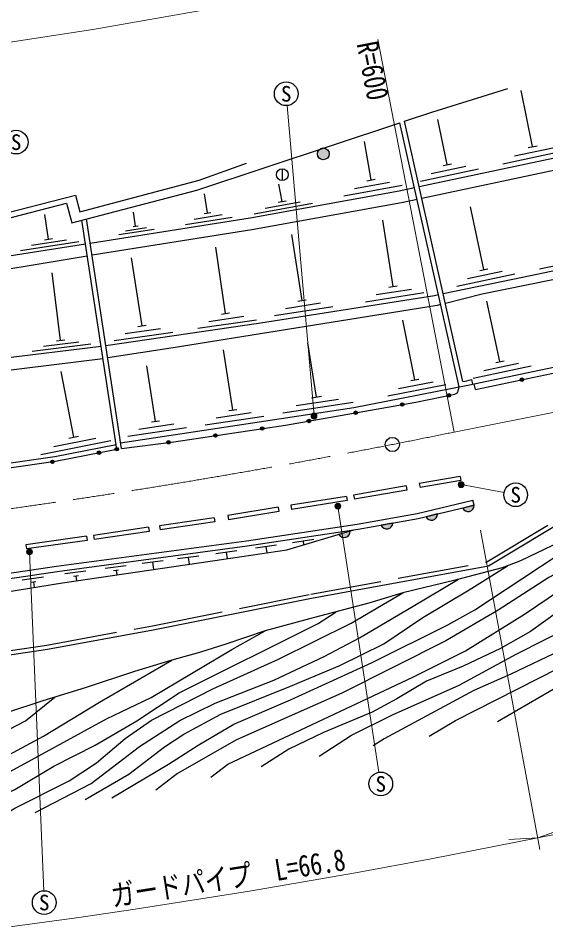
# Model space of a CAD drawing. Units: millimetres, scale not verified. Extents: x 40000 to 680000, y 20000 to 380000.
# Drawn here: x 341356 to 385904, y 238214 to 315070 of the extents above; entities that cross this region are included whole.
import ezdxf
from ezdxf.enums import TextEntityAlignment as Align

# ---------------------------------------------------------------- set-up
doc = ezdxf.new("R2010")
doc.units = ezdxf.units.MM
doc.header["$LTSCALE"] = 1000
doc.linetypes.add('CHAIN', pattern=[18.5, 12, -1.5, 3.5, -1.5])
doc.linetypes.add('DASHED', pattern=[7.5, 6, -1.5])
for name, color, linetype, lineweight in [('M-BGD', 7, 'Continuous', 25), ('M-BMK', 2, 'CHAIN', 13), ('M-BMK-SRVR', 3, 'Continuous', 25), ('M-STR-HTXT', 7, 'Continuous', 13), ('M-STR-STRC', 7, 'Continuous', 25)]:
    doc.layers.add(name, color=color, linetype=linetype, lineweight=lineweight)
doc.styles.add('ＭＳ ゴシック', font='')
doc.styles.get('ＭＳ ゴシック').set_extended_font_data('MS Gothic')

msp = doc.modelspace()

# ---------------------------------------------------------------- hatches: boundary and pattern name
at = {"layer": 'M-BGD'}
for points in [[(366617, 303607, -1), (367617, 303607, -0.41421), (367117, 303107, -0.41421)], [(383735, 284494, -1), (384028, 284556, -0.41421), (383912, 284378, -0.41421)], [(377565, 283166, -1), (377859, 283225, -0.41421), (377742, 283049, -0.41421)], [(373639, 282402, -1), (373934, 282454, -0.41421), (373812, 282280, -0.41421)], [(369699, 281709, -1), (369995, 281761, -0.41421), (369873, 281587, -0.41421)], [(361811, 280378, -1), (362108, 280422, -0.41421), (361982, 280251, -0.41421)], [(365760, 281016, -1), (366055, 281067, -0.41421), (365933, 280894, -0.41421)], [(357855, 279788, -1), (358152, 279833, -0.41421), (358025, 279662, -0.41421)], [(353897, 279211, -1), (354194, 279249, -0.41421), (354065, 279081, -0.41421)], [(348022, 278327, -1), (348316, 278386, -0.41421), (348198, 278209, -0.41421)], [(349530, 278628, -1), (349824, 278687, -0.41421), (349706, 278510, -0.41421)], [(344095, 277568, -1), (344392, 277610, -0.41421), (344264, 277441, -0.41421)], [(379856, 273912, -0.82183), (378892, 273684)], [(376763, 273179, -0.82183), (375799, 272951)], [(372979, 272409, -0.82183), (372004, 272235)], [(369379, 271739, -0.82183), (368428, 271458)]]:
    msp.add_hatch(color=256, dxfattribs=at).paths.add_polyline_path(points)
at = {"layer": 'M-STR-HTXT'}
for points in [[(366497, 281651, -0.41421), (366524, 281298, -0.41421), (366172, 281271, -1)], [(378893, 275451, -0.41421), (378546, 275519, -0.41421), (378615, 275866, -1)], [(368201, 273641, -1), (368500, 274042, -1)], [(342138, 269793, -1), (342479, 270158, -1)]]:
    msp.add_hatch(color=256, dxfattribs=at).paths.add_polyline_path(points)

# ---------------------------------------------------------------- linework, layer by layer
at = {"layer": 'M-BGD'}
for p, q in [((384788, 304215), (383817, 308964)), ((378601, 283913), (373588, 306231)), ((378906, 284380), (373969, 306357)), ((377590, 302702), (376780, 306500)), ((371151, 301401), (370583, 304660)), ((382284, 302764), (387665, 303905)), ((383267, 303432), (386495, 304117)), ((384411, 304135), (385164, 304294)), ((363652, 302351), (363652, 301351)), ((375331, 301303), (380222, 302340)), ((376216, 301950), (379150, 302573)), ((377247, 302629), (377932, 302774)), ((370806, 301338), (371495, 301464)), ((363640, 299580), (363372, 301056)), ((368852, 300069), (373771, 300962)), ((369755, 300690), (372707, 301226)), ((357346, 298611), (357089, 300240)), ((361287, 298543), (366207, 299436)), ((362218, 299017), (365169, 299553)), ((363296, 299517), (363984, 299643)), ((380667, 293827), (379554, 299140)), ((343917, 296407), (343592, 298482)), ((351269, 297491), (351082, 298676)), ((355473, 297647), (359424, 298270)), ((356212, 298098), (358583, 298471)), ((357070, 298567), (357623, 298654)), ((349683, 278659), (346727, 298005)), ((350078, 278719), (347116, 298107)), ((351062, 297458), (351477, 297524)), ((373006, 292390), (372150, 298003)), ((349862, 296783), (352826, 297250)), ((350417, 297114), (352195, 297394)), ((365325, 291217), (364453, 296791)), ((341540, 295428), (346479, 296201)), ((342481, 295879), (345445, 296342)), ((343571, 296353), (344263, 296461)), ((358861, 290115), (358050, 295722)), ((351810, 289081), (350935, 294814)), ((385363, 293891), (390259, 294905)), ((379291, 293079), (382227, 293694)), ((380324, 293755), (381010, 293899)), ((344938, 287839), (344233, 293561)), ((378405, 292433), (383298, 293459)), ((371595, 291711), (374558, 292179)), ((372660, 292335), (373352, 292444)), ((370677, 291111), (375616, 291891)), ((362996, 289938), (367934, 290718)), ((363913, 290538), (366877, 291006)), ((364979, 291162), (365670, 291271)), ((382036, 286052), (380928, 291152)), ((357441, 289455), (360410, 289885)), ((358514, 290065), (359207, 290165)), ((351464, 289030), (352157, 289131)), ((356516, 288866), (361464, 289583)), ((374845, 284512), (373819, 289549)), ((349465, 287831), (354413, 288549)), ((350390, 288420), (353359, 288850)), ((342530, 286938), (347492, 287549)), ((343486, 287358), (346463, 287725)), ((344591, 287796), (345285, 287882)), ((366544, 283058), (365802, 287639)), ((317564, 283562), (348354, 287353)), ((359477, 281968), (358684, 287037)), ((316639, 282390), (348513, 286315)), ((380661, 285302), (383596, 285921)), ((381693, 285980), (382378, 286124)), ((346045, 279673), (344971, 285224)), ((352949, 281004), (352212, 285693)), ((379775, 284655), (384668, 285687)), ((374501, 284445), (375188, 284579)), ((379640, 284530), (379723, 284138)), ((372564, 283148), (377471, 284109)), ((373459, 283782), (376403, 284358)), ((379967, 283699), (379868, 284169)), ((364831, 282344), (368391, 282882)), ((366128, 282995), (366959, 283121)), ((363712, 281720), (369644, 282616)), ((357140, 280705), (362084, 281452)), ((358061, 281299), (361028, 281748)), ((359131, 281916), (359823, 282021)), ((351533, 280335), (354500, 280783)), ((352603, 280952), (353295, 281056)), ((350612, 279741), (355556, 280488)), ((343279, 278203), (349163, 279378)), ((344368, 278880), (347898, 279584)), ((345633, 279591), (346457, 279755)), ((378667, 276358), (375224, 275749)), ((378728, 276014), (375285, 275404)), ((378667, 276358), (378728, 276014)), ((374101, 275550), (369677, 274766)), ((374162, 275205), (369738, 274421)), ((374101, 275550), (374162, 275205)), ((375224, 275749), (375285, 275404)), ((369083, 274669), (364372, 273917)), ((369083, 274669), (369139, 274323)), ((369677, 274766), (369738, 274421)), ((363308, 273745), (359056, 273043)), ((363308, 273745), (363365, 273399)), ((364372, 273917), (364427, 273572)), ((369139, 274323), (364427, 273572)), ((379856, 273912), (378892, 273684)), ((379856, 273912), (379752, 274350)), ((357898, 272859), (353300, 272189)), ((357898, 272859), (357948, 272513)), ((359056, 273043), (359113, 272698)), ((363365, 273399), (359113, 272698)), ((376763, 273179), (375799, 272951)), ((353300, 272189), (353350, 271843)), ((357948, 272513), (353350, 271843)), ((372979, 272409), (372004, 272235)), ((352359, 272052), (347706, 271375)), ((347706, 271375), (347756, 271028)), ((352409, 271706), (347756, 271028)), ((352359, 272052), (352409, 271706)), ((369379, 271739), (368428, 271458)), ((347124, 271292), (342011, 270584)), ((342011, 270584), (342059, 270238)), ((347172, 270946), (342059, 270238)), ((347124, 271292), (347172, 270946)), ((363161, 270547), (361381, 270279)), ((366304, 271019), (364524, 270752)), ((365414, 270886), (365459, 270583)), ((359818, 270059), (358034, 269820)), ((358926, 269940), (358997, 269416)), ((362271, 270413), (362346, 269912)), ((353596, 269225), (351812, 268986)), ((352704, 269106), (352783, 268511)), ((356596, 269627), (354812, 269388)), ((355704, 269508), (355780, 268940)), ((347077, 268352), (345293, 268113)), ((350474, 268807), (348690, 268568)), ((349830, 268418), (349414, 268362)), ((349622, 268390), (349672, 268037)), ((343483, 267853), (341702, 267589)), ((346433, 267963), (346017, 267907)), ((346225, 267935), (346278, 267535)), ((342844, 267455), (342429, 267394)), ((342636, 267424), (342705, 266980))]:
    msp.add_line(p, q, dxfattribs=at)
for points in [[(373969, 306357), (376269, 307120), (382693, 309121)], [(403773, 306906), (401563, 306425), (386629, 303239), (375214, 300818)], [(313135, 274406), (316864, 282903), (323745, 289378), (330331, 295530), (345437, 299449), (345870, 297781), (356451, 300551), (373588, 306231)], [(403955, 305922), (401773, 305447), (386837, 302261), (375433, 299842)], [(312140, 274324), (316482, 283088), (330407, 296049), (346192, 300128), (346568, 298696), (356623, 301381), (360636, 302814)], [(374822, 300735), (373537, 300462), (360929, 298173), (347431, 296046)], [(375042, 299759), (373730, 299481), (361096, 297187), (347587, 295058)], [(405386, 298194), (393637, 295176), (383128, 293000), (377247, 291768)], [(405535, 297389), (395936, 294887), (380531, 291765), (377426, 290972)], [(347036, 295984), (335710, 294213), (328367, 293695)], [(327038, 292454), (335632, 293062), (347187, 294991)], [(376855, 291686), (376499, 291611), (361645, 289265), (348752, 287396)], [(377038, 290873), (376721, 290792), (354446, 287209), (348910, 286364)], [(350006, 279194), (369694, 282169), (379311, 284051), (392178, 286765), (406953, 289733)], [(379967, 283699), (392275, 286295), (407048, 289263)], [(325927, 259079), (343823, 261755), (352750, 263389), (366132, 266057), (381063, 268796), (388329, 273167), (390223, 274946), (393443, 276984), (403553, 278997), (421310, 282458), (433616, 284963), (438774, 286034)], [(378906, 284380), (379231, 284443), (379640, 284530)], [(350078, 278719), (354496, 279288), (363915, 280691), (374918, 282627), (378234, 283302), (378468, 283444), (378601, 283913)], [(428515, 281904), (420910, 280566), (417712, 279639), (412817, 277722), (407938, 275613), (405705, 274567), (404291, 273733), (401894, 272135), (399274, 270465), (397034, 269160), (390690, 266817), (388680, 265909), (386817, 264829), (384609, 263263), (382083, 261806), (378940, 260331), (375841, 259052), (373321, 257568), (371239, 256435), (367125, 254714), (364200, 253295), (361870, 251820)], [(316459, 274648), (336208, 276864), (344451, 278022), (349623, 279054)], [(451623, 268662), (450454, 269414), (449580, 270419), (448450, 272392), (447109, 274462), (446079, 275557), (444303, 276622), (442143, 277661), (440050, 278446), (437810, 278871), (435598, 279174), (427452, 279174), (423847, 278536), (420294, 277268), (415771, 275861), (411949, 274348), (407499, 272213), (398175, 266793), (392397, 264027), (387204, 261672), (382950, 259632), (379828, 258256), (372253, 254171), (371317, 253597)], [(316446, 274244), (336258, 276467), (344518, 277628), (349683, 278659)], [(376064, 254405), (378279, 255737), (392245, 262827), (397117, 265062), (404111, 268463), (411360, 272440), (416236, 274845), (420654, 276466), (424024, 277326), (427474, 277816), (431548, 278143), (435494, 277980), (438968, 277359), (441766, 276549), (443361, 275641), (444514, 274742), (445996, 273078), (448498, 268215)], [(447473, 268213), (445812, 271225), (443142, 274230), (440120, 275990), (437521, 276917), (433421, 277435), (429049, 277435), (423917, 276305), (419093, 274845), (414459, 273160), (411042, 271109), (405759, 268000), (387055, 258666), (381816, 255609)], [(357628, 250942), (359043, 252053), (374670, 259399), (379122, 261605), (384108, 264712), (387139, 266784), (392199, 269415), (400487, 273212), (402405, 274528), (403304, 275551)], [(398246, 274451), (397001, 273397), (392166, 271008), (386148, 267811), (381890, 265063), (377473, 262449), (368683, 258049), (359774, 254105), (354820, 251246), (352983, 249831)], [(314550, 264479), (325089, 265867), (338378, 267400), (344638, 268328), (360689, 270478), (370049, 271886), (375129, 272792), (379856, 273912)], [(314553, 264934), (325033, 266314), (338319, 267846), (344576, 268774), (360626, 270924), (369976, 272330), (375038, 273233), (379752, 274350)], [(349269, 249187), (354053, 252052), (356542, 253649), (359573, 255407), (364343, 257466), (371253, 260618), (377623, 263802), (379903, 265093), (383875, 267710), (387120, 269832), (392626, 273060)], [(388479, 271472), (383774, 269216), (382211, 268630), (378143, 267558), (373838, 266520), (370968, 265657), (366265, 264399), (362204, 263295), (358894, 262177), (356672, 261470), (354341, 260836), (351169, 259861), (347015, 258496), (343437, 257403), (340375, 256366), (335228, 254816), (314104, 252523), (309529, 252056)], [(314539, 261962), (321684, 263476), (326005, 264273), (330813, 264980), (336196, 265898), (339318, 266442), (345103, 267361), (358713, 269374), (364032, 270162), (369700, 271834)], [(347018, 249047), (350688, 251201), (353717, 253492), (355349, 254573), (358476, 256275), (364342, 258629), (368510, 260364), (372224, 262207), (375519, 264441), (379423, 266776), (382684, 268807)], [(342788, 247957), (347530, 250403), (351598, 253530), (355001, 255730), (357988, 257195), (362941, 259132), (367202, 261139), (370179, 262706), (374707, 265403), (378547, 267664)], [(338889, 246977), (341079, 248312), (345655, 250638), (347975, 252162), (350393, 254197), (352605, 255760), (357802, 258393), (363335, 260909), (369465, 263964), (373838, 266520)], [(334589, 246423), (338096, 248528), (341068, 249894), (344372, 251885), (347864, 253635), (351372, 255707), (354954, 258056), (366685, 263922), (368194, 264915)], [(366782, 252711), (369511, 254499), (372971, 256218), (378603, 258727), (383389, 261345), (388473, 263897)], [(330332, 246009), (336114, 248931), (348818, 255860), (352595, 257673), (359382, 261743), (362204, 263295)], [(325782, 245546), (327711, 246773), (330113, 247987), (335849, 250286), (343504, 254419), (348223, 257272), (354341, 260836)], [(321382, 245133), (324673, 246934), (330588, 249916), (334111, 251609), (341980, 255713), (344455, 257714)]]:
    msp.add_lwpolyline(points, dxfattribs=at)
at = {"layer": 'M-BGD', "linetype": 'DASHED'}
msp.add_lwpolyline([(325876, 259425), (343765, 262100), (352684, 263733), (366066, 266401), (380937, 269128), (388117, 273448), (390007, 275224), (393311, 277315), (403485, 279340), (421241, 282801), (433546, 285305), (438757, 286399)], dxfattribs=at)
at = {"layer": 'M-BGD'}
for centre, radius in [((367117, 303607), 500), ((363652, 301851), 500), ((383881, 284525), 150), ((377712, 283196), 150), ((373786, 282428), 150), ((369847, 281735), 150), ((361960, 280400), 150), ((365907, 281042), 150), ((358003, 279810), 150), ((354046, 279230), 150), ((348169, 278356), 150), ((349677, 278657), 150), ((344243, 277589), 150)]:
    msp.add_circle(centre, radius, dxfattribs=at)
for centre, start, end in [((379351, 273893), 204.49703, 2.15522), ((376258, 273160), 204.49703, 2.15522), ((372475, 272418), 201.28797, 358.94616), ((368876, 271692), 207.60624, 5.26443)]:
    msp.add_arc(centre, 505, start, end, dxfattribs=at)
at = {"layer": 'M-BMK'}
msp.add_lwpolyline([(378168, 280101), (471043, 298528), (473500, 299070), (478583, 299754)], dxfattribs=at)
msp.add_arc((257263, 867793), 600000, 256.01703, 281.62515, dxfattribs=at)
at = {"layer": 'M-BMK-SRVR'}
msp.add_circle((372953, 279052), 600, dxfattribs=at)
at = {"layer": 'M-STR-HTXT'}
for p, q in [((371721, 313257), (378168, 280101)), ((366334, 281461), (364073, 307685)), ((378754, 275658), (382377, 274982)), ((368351, 273842), (371817, 251360)), ((380380, 271803), (385404, 244835)), ((342309, 269976), (343510, 241347)), ((385221, 245819), (444181, 257516)), ((385221, 245819), (387539, 246627)), ((385221, 245819), (382770, 245681))]:
    msp.add_line(p, q, dxfattribs=at)
for points in [[(488552, 340447), (466687, 337504), (463047, 336701), (370578, 318355), (359523, 316191), (347657, 314123), (336785, 312457), (325872, 311004), (313834, 309652)], [(316937, 235603), (322022, 236104), (324086, 236318), (327308, 236668), (332024, 237209), (336072, 237702), (341486, 238403), (346278, 239063), (351218, 239782), (360879, 241303), (369839, 242851), (376228, 244036), (385221, 245819)]]:
    msp.add_lwpolyline(points, dxfattribs=at)
for centre in [(366334, 281461), (378754, 275658), (368351, 273842), (342309, 269976)]:
    msp.add_circle(centre, 250, dxfattribs=at)
at = {"layer": 'M-STR-STRC'}
for centre in [(363987, 308681), (341184, 304596), (383360, 274799), (371970, 250372), (343552, 240348)]:
    msp.add_circle(centre, 1000, dxfattribs=at)

# ---------------------------------------------------------------- texts
at = {"layer": 'M-STR-HTXT', "style": 'ＭＳ ゴシック', "width": 0.8}
msp.add_text('R=600', height=1833, rotation=281.005, dxfattribs=at).set_placement((371721, 313257), align=Align.TOP_LEFT)
msp.add_text('ガードパイプ\u3000L=66.8', height=1833, rotation=8.95, dxfattribs=at).set_placement((359304, 241003), align=Align.BOTTOM_CENTER)
at = {"layer": 'M-STR-STRC', "style": 'ＭＳ ゴシック'}
for p in [(363987, 308681), (341184, 304596), (383360, 274799), (371970, 250372), (343552, 240348)]:
    msp.add_text('S', height=1320, dxfattribs=at).set_placement(p, align=Align.MIDDLE_CENTER)

doc.saveas('drawing.dxf')
